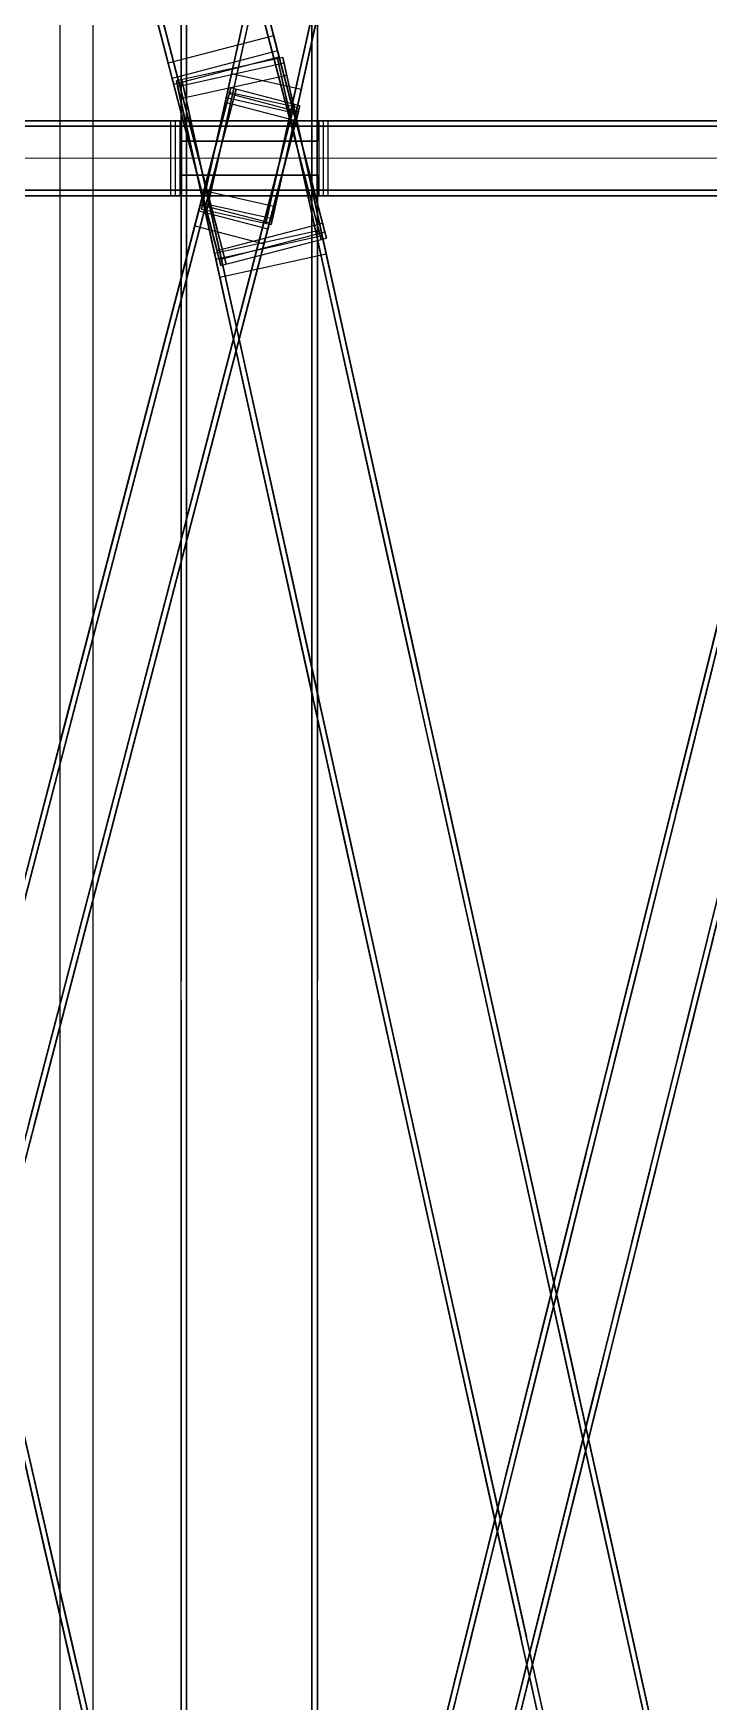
# Model space of a CAD drawing. Header units: millimetres. Extents: x -52000 to 48850, y -48850 to 51750.
# Drawn here: x 14041 to 16025, y -4537 to 367 of the extents above; entities that cross this region are included whole.
import ezdxf

# ---------------------------------------------------------------- set-up
doc = ezdxf.new("R2010")
doc.units = ezdxf.units.MM
for name, color, linetype, lineweight in [('D-BMK-AXIS', 7, 'Continuous', 13), ('D-STR-DECK', 7, 'Continuous', 25), ('D-STR-STRC', 7, 'Continuous', 25)]:
    doc.layers.add(name, color=color, linetype=linetype, lineweight=lineweight)

msp = doc.modelspace()

# ---------------------------------------------------------------- linework, layer by layer
at = {"layer": 'D-BMK-AXIS'}
msp.add_line((-52000, 0), (43500, 0), dxfattribs=at)
at = {"layer": 'D-STR-DECK'}
msp.add_lwpolyline([(14120, -11617.8), (14120, 11617.8), (14216, 11617.8), (14216, -11617.8)], close=True, dxfattribs=at)
at = {"layer": 'D-STR-STRC'}
for points in [[(14475.3, -14675.3), (14475.3, 14675.3)], [(14875.3, -14675.3), (14875.3, 14675.3)], [(16435.5, 8444.6), (14610.9, 194.6)], [(16431.9, 8428.2), (14607.2, 178.2)], [(16640.5, 8399.2), (14815.9, 149.2)], [(16636.9, 8382.9), (14812.3, 132.9)], [(16359.5, 8100.8), (14534.8, -149.2)], [(16363.1, 8117.1), (14538.4, -132.9)], [(16564.5, 8055.4), (14739.8, -194.6)], [(16568.1, 8071.8), (14743.5, -178.2)], [(14758.5, 315.5), (13067.1, 6807.5)], [(14763, 298.3), (13071.5, 6790.3)], [(14448.8, 234.8), (12757.4, 6726.8)], [(14453.3, 217.6), (12761.9, 6709.6)], [(14897.4, -217.6), (13206, 6274.3)], [(14901.9, -234.8), (13210.5, 6257.1)], [(14587.7, -298.3), (12896.3, 6193.6)], [(14592.2, -315.5), (12900.8, 6176.4)], [(14758.5, 315.5), (14746.9, 359.9)], [(14769.1, -7031.9), (13077.6, 305.8)], [(16598.3, -7953.5), (14773.6, 296.5)], [(14785.4, 243.3), (14773.6, 296.5)], [(14772.9, -7048.8), (13081.5, 288.9)], [(14448.8, 234.8), (14437.3, 279.2)], [(14622.6, 247.8), (14610.9, 194.6)], [(16601.9, -7969.8), (14777.3, 280.2)], [(14620.8, 207.1), (12929.4, -6284.9)], [(16285.8, -8022.6), (14461.2, 227.4)], [(14473, 174.2), (14461.2, 227.4)], [(16289.5, -8038.9), (14464.8, 211.1)], [(14620.8, 207.1), (14609.2, 162.7)], [(16441.9, 201.5), (14617.3, -7136.2)], [(14827.7, 202.5), (14815.9, 149.2)], [(14616.3, 189.9), (12924.9, -6302.1)], [(14824, 154.1), (13132.6, -6337.8)], [(16437.7, 184.7), (14613.1, -7152.9)], [(14824, 154.1), (14812.4, 109.7)], [(16645.7, 150.8), (14821.1, -7186.8)], [(14457.2, 110), (12765.8, 110)], [(14477, 110), (12785.6, 110)], [(14819.5, 136.9), (13128.1, -6355)], [(14873.7, 110), (13182.3, 110)], [(14893.5, 110), (13202.1, 110)], [(14457.2, 110), (14444.3, 110)], [(16282.1, 110), (14457.5, 110)], [(14471.4, 110), (14457.5, 110)], [(16301.9, 110), (14477.3, 110)], [(16641.5, 134), (14816.9, -7203.6)], [(16698.1, 110), (14873.4, 110)], [(14893.5, 110), (14880.6, 110)], [(16717.9, 110), (14893.2, 110)], [(14907.1, 110), (14893.2, 110)], [(14475.3, -50), (14475.3, 50)], [(14875.3, -50), (14875.3, 50)], [(14546.6, -96), (14534.8, -149.2)], [(14457.2, -110), (12765.8, -110)], [(14477, -110), (12785.6, -110)], [(14531.2, -136.9), (12839.7, -6628.9)], [(14873.7, -110), (13182.3, -110)], [(14893.5, -110), (13202.1, -110)], [(14457.2, -110), (14444.3, -110)], [(16282.1, -110), (14457.5, -110)], [(14471.4, -110), (14457.5, -110)], [(16301.9, -110), (14477.3, -110)], [(16358.5, -134), (14533.8, -7471.7)], [(14751.6, -141.4), (14739.8, -194.6)], [(16698.1, -110), (14873.4, -110)], [(14893.5, -110), (14880.6, -110)], [(16717.9, -110), (14893.2, -110)], [(14907.1, -110), (14893.2, -110)], [(14526.7, -154.1), (12835.3, -6646.1)], [(14734.4, -189.9), (13043, -6681.8)], [(14526.7, -154.1), (14515.1, -198.5)], [(16354.3, -150.8), (14529.6, -7488.5)], [(16562.3, -184.7), (14737.6, -7522.4)], [(14901.9, -234.8), (14890.3, -190.5)], [(14729.9, -207.1), (13038.5, -6699)], [(14889.6, -7554.7), (13198.1, -217)], [(14893.5, -7571.6), (13202, -233.9)], [(14729.9, -207.1), (14718.3, -251.4)], [(16558.1, -201.5), (14733.4, -7539.2)], [(16710.5, -8461.1), (14885.9, -211.1)], [(16714.2, -8477.4), (14889.5, -227.4)], [(14901.3, -280.6), (14889.5, -227.4)], [(16398.1, -8530.2), (14573.4, -280.2)], [(14592.2, -315.5), (14580.7, -271.1)], [(16401.7, -8546.5), (14577.1, -296.5)], [(14588.8, -349.7), (14577.1, -296.5)]]:
    msp.add_lwpolyline(points, dxfattribs=at)
for points in [[(14491.3, -14675.3), (14491.3, -14675.3), (14491.3, 14675.3), (14491.3, 14675.3)], [(14859.3, -14675.3), (14859.3, -14675.3), (14859.3, 14675.3), (14859.3, 14675.3)], [(16435.5, 8444.6), (16359.5, 8100.8), (14534.8, -149.2), (14610.9, 194.6)], [(16451.1, 8441.1), (16375.1, 8097.3), (14550.4, -152.7), (14626.5, 191.1)], [(16624.9, 8402.7), (16548.9, 8058.9), (14724.2, -191.1), (14800.3, 152.7)], [(16640.5, 8399.2), (16564.5, 8055.4), (14739.8, -194.6), (14815.9, 149.2)], [(14886.4, -238.9), (14743, 311.5), (13051.6, 6803.4), (13195, 6253.1)], [(14901.9, -234.8), (14758.5, 315.5), (13067.1, 6807.5), (13210.5, 6257.1)], [(14592.2, -315.5), (14448.8, 234.8), (12757.4, 6726.8), (12900.8, 6176.4)], [(14607.7, -311.5), (14464.3, 238.9), (12772.9, 6730.8), (12916.3, 6180.5)], [(14475.3, 50), (14475.3, 50), (14475.3, 2418.4), (14475.3, 2418.4)], [(14491.3, 50), (14491.3, 50), (14491.3, 2418.4), (14491.3, 2418.4)], [(14859.3, 50), (14859.3, 50), (14859.3, 2418.4), (14859.3, 2418.4)], [(14875.3, 50), (14875.3, 50), (14875.3, 2418.4), (14875.3, 2418.4)], [(14429, 310.8), (14313.7, 753.6), (14184.3, 1250.3)], [(14433.9, 292), (14304.5, 788.7), (14189.1, 1231.5)], [(14444.5, 314.8), (14329.1, 757.7), (14199.7, 1254.3)], [(14449.4, 296.1), (14320, 792.7), (14204.6, 1235.6)], [(14744.3, 797.9), (14690.9, 556.4), (14559.1, -39.3)], [(14747.1, 810.8), (14615.4, 215.1), (14562, -26.4)], [(14759.9, 794.4), (14706.5, 552.9), (14574.7, -42.8)], [(14762.8, 807.3), (14631, 211.6), (14577.6, -29.9)], [(14855.8, -121.4), (14740.4, 321.5), (14619.4, 785.9)], [(14871.3, -117.4), (14755.9, 325.5), (14634.9, 789.9)], [(14860.7, -140.1), (14739.7, 324.3), (14624.3, 767.2)], [(14876.1, -136.1), (14755.1, 328.3), (14639.8, 771.2)], [(14933.7, 756), (14880.3, 514.5), (14748.5, -81.2)], [(14936.6, 768.9), (14804.8, 173.2), (14751.4, -68.3)], [(14949.3, 752.5), (14895.9, 511), (14764.2, -84.7)], [(14952.2, 765.4), (14820.4, 169.7), (14767, -71.8)], [(14561.6, -198), (14446.2, 244.8), (14325.2, 709.3)], [(14566.5, -216.8), (14445.5, 247.7), (14330.1, 690.5)], [(14577.1, -194), (14461.7, 248.9), (14340.7, 713.3)], [(14582, -212.7), (14461, 251.7), (14345.6, 694.6)], [(14580.7, -271.1), (14890.3, -190.5), (14746.9, 359.9), (14437.3, 279.2)], [(14877.9, -7575.2), (14753.5, -7035.5), (13062, 302.2), (13186.4, -237.5)], [(14893.5, -7571.6), (14769.1, -7031.9), (13077.6, 305.8), (13202, -233.9)], [(14453.3, 217.6), (14763, 298.3), (14758.5, 315.5), (14448.8, 234.8)], [(14592.2, -315.5), (14901.9, -234.8), (14758.5, 315.5), (14448.8, 234.8)], [(14464.8, 211.1), (14777.3, 280.2), (14773.6, 296.5), (14461.2, 227.4)], [(14577.1, -296.5), (14889.5, -227.4), (14773.6, 296.5), (14461.2, 227.4)], [(16714.2, -8477.4), (16598.3, -7953.5), (14773.6, 296.5), (14889.5, -227.4)], [(14827.7, 202.5), (14622.6, 247.8), (14546.6, -96), (14751.6, -141.4)], [(16698.5, -8480.9), (16582.7, -7956.9), (14758, 293.1), (14873.9, -230.9)], [(14620.8, 207.1), (14526.7, -154.1), (12835.3, -6646.1), (12929.4, -6284.9)], [(14636.3, 203), (14542.2, -158.1), (12850.7, -6650.1), (12944.9, -6288.9)], [(16401.7, -8546.5), (16285.8, -8022.6), (14461.2, 227.4), (14577.1, -296.5)], [(14588.8, -349.7), (14901.3, -280.6), (14785.4, 243.3), (14473, 174.2)], [(16417.3, -8543.1), (16301.5, -8019.1), (14476.8, 230.9), (14592.7, -293.1)], [(14824, 154.1), (14620.8, 207.1), (14526.7, -154.1), (14729.9, -207.1)], [(16441.9, 201.5), (16354.3, -150.8), (14529.6, -7488.5), (14617.3, -7136.2)], [(16457.4, 197.6), (16369.8, -154.7), (14545.2, -7492.4), (14632.8, -7140)], [(14824, 154.1), (14620.8, 207.1), (14616.3, 189.9), (14819.5, 136.9)], [(14808.5, 158.1), (14714.4, -203), (13023, -6695), (13117.1, -6333.8)], [(14824, 154.1), (14729.9, -207.1), (13038.5, -6699), (13132.6, -6337.8)], [(14812.4, 109.7), (14609.2, 162.7), (14515.1, -198.5), (14718.3, -251.4)], [(14815.9, 149.2), (14610.9, 194.6), (14534.8, -149.2), (14739.8, -194.6)], [(14815.9, 149.2), (14610.9, 194.6), (14607.2, 178.2), (14812.3, 132.9)], [(16630.2, 154.7), (16542.6, -197.6), (14717.9, -7535.3), (14805.5, -7183)], [(16645.7, 150.8), (16558.1, -201.5), (14733.4, -7539.2), (14821.1, -7186.8)], [(15007.3, -834.2), (14914.1, -412.5), (14782.3, 183.2)], [(15010.2, -847.1), (14878.4, -251.3), (14785.2, 170.3)], [(15022.9, -830.7), (14929.7, -409.1), (14797.9, 186.6)], [(15025.8, -843.6), (14894, -247.9), (14800.8, 173.7)], [(14893.5, 110), (14457.2, 110), (12765.8, 110), (13202.1, 110)], [(14100.9, 110), (13788.5, 110), (13660.5, 110)], [(14139.7, 110), (14011.7, 110), (13699.3, 110)], [(14241.9, 110), (13929.5, 110), (13801.4, 110)], [(14280.7, 110), (14152.6, 110), (13840.3, 110)], [(14382.8, 110), (14070.4, 110), (13942.4, 110)], [(14421.6, 110), (14293.6, 110), (13981.2, 110)], [(14523.8, 110), (14211.4, 110), (14083.4, 110)], [(14562.6, 110), (14434.5, 110), (14122.2, 110)], [(14664.7, 110), (14352.4, 110), (14224.3, 110)], [(14703.5, 110), (14575.5, 110), (14263.1, 110)], [(14796.3, 110), (14484, 110), (14365.3, 110)], [(14835.1, 110), (14716.4, 110), (14404.1, 110)], [(14595.1, 108.3), (14474.1, -356.1), (14408, -609.8)], [(14610.5, 104.3), (14489.5, -360.2), (14423.4, -613.8)], [(14880.6, -110), (14880.6, 110), (14444.3, 110), (14444.3, -110)], [(14477, -110), (14477, 110), (14457.2, 110), (14457.2, -110)], [(14893.5, -110), (14893.5, 110), (14457.2, 110), (14457.2, -110)], [(14477.3, -110), (14477.3, 110), (14457.5, 110), (14457.5, -110)], [(16717.9, 110), (16282.1, 110), (14457.5, 110), (14893.2, 110)], [(14893.2, -110), (14893.2, 110), (14457.5, 110), (14457.5, -110)], [(14907.1, -110), (14907.1, 110), (14471.4, 110), (14471.4, -110)], [(14710.5, -899.8), (14617.2, -478.2), (14485.5, 117.5)], [(14713.3, -912.7), (14581.6, -317), (14488.3, 104.6)], [(14726.1, -896.4), (14632.9, -474.7), (14501.1, 121)], [(14729, -909.2), (14597.2, -313.5), (14504, 108.1)], [(14957.3, 110), (14645.3, 110), (14517.3, 110)], [(14995.6, 110), (14867.5, 110), (14555.6, 110)], [(15109.3, 110), (14797.4, 110), (14659.2, 110)], [(15147.6, 110), (15009.5, 110), (14697.5, 110)], [(15261.4, 110), (14949.4, 110), (14811.3, 110)], [(15299.7, 110), (15161.5, 110), (14849.6, 110)], [(14893.2, -110), (14893.2, 110), (14873.4, 110), (14873.4, -110)], [(14893.5, -110), (14893.5, 110), (14873.7, 110), (14873.7, -110)], [(15413.4, 110), (15101.5, 110), (14963.3, 110)], [(15451.7, 110), (15313.6, 110), (15001.6, 110)], [(15565.5, 110), (15253.5, 110), (15115.4, 110)], [(15603.8, 110), (15465.6, 110), (15153.7, 110)], [(15717.5, 110), (15405.6, 110), (15267.4, 110)], [(15755.8, 110), (15617.7, 110), (15305.8, 110)], [(15869.6, 110), (15557.7, 110), (15419.5, 110)], [(15907.9, 110), (15769.7, 110), (15457.8, 110)], [(16021.7, 110), (15709.7, 110), (15571.6, 110)], [(16060, 110), (15921.8, 110), (15609.9, 110)], [(16173.7, 110), (15861.8, 110), (15723.6, 110)], [(16212, 110), (16073.9, 110), (15761.9, 110)], [(16325.8, 110), (16013.8, 110), (15875.7, 110)], [(16364.1, 110), (16225.9, 110), (15914, 110)], [(14893.5, 94), (14457.2, 94), (12765.8, 94), (13202.1, 94)], [(14100.9, 94), (13788.5, 94), (13660.5, 94)], [(14139.7, 94), (14011.7, 94), (13699.3, 94)], [(14241.9, 94), (13929.5, 94), (13801.4, 94)], [(14280.7, 94), (14152.6, 94), (13840.3, 94)], [(14382.8, 94), (14070.4, 94), (13942.4, 94)], [(14421.6, 94), (14293.6, 94), (13981.2, 94)], [(14523.8, 94), (14211.4, 94), (14083.4, 94)], [(14562.6, 94), (14434.5, 94), (14122.2, 94)], [(14664.7, 94), (14352.4, 94), (14224.3, 94)], [(14703.5, 94), (14575.5, 94), (14263.1, 94)], [(14796.3, 94), (14484, 94), (14365.3, 94)], [(14590.2, 89.6), (14524.1, -164.1), (14403.1, -628.5)], [(14835.1, 94), (14716.4, 94), (14404.1, 94)], [(14605.7, 85.6), (14539.6, -168.1), (14418.6, -632.6)], [(16717.9, 94), (16282.1, 94), (14457.5, 94), (14893.2, 94)], [(14475.3, 50), (14875.3, 50), (14875.3, 50), (14475.3, 50)], [(14957.3, 94), (14645.3, 94), (14517.3, 94)], [(14995.6, 94), (14867.5, 94), (14555.6, 94)], [(14782.8, 59.4), (14661.8, -405), (14595.7, -658.7)], [(14798.3, 55.4), (14677.3, -409.1), (14611.2, -662.8)], [(15109.3, 94), (14797.4, 94), (14659.2, 94)], [(15147.6, 94), (15009.5, 94), (14697.5, 94)], [(15261.4, 94), (14949.4, 94), (14811.3, 94)], [(15299.7, 94), (15161.5, 94), (14849.6, 94)], [(15413.4, 94), (15101.5, 94), (14963.3, 94)], [(15451.7, 94), (15313.6, 94), (15001.6, 94)], [(15565.5, 94), (15253.5, 94), (15115.4, 94)], [(15603.8, 94), (15465.6, 94), (15153.7, 94)], [(15717.5, 94), (15405.6, 94), (15267.4, 94)], [(15755.8, 94), (15617.7, 94), (15305.8, 94)], [(15869.6, 94), (15557.7, 94), (15419.5, 94)], [(15907.9, 94), (15769.7, 94), (15457.8, 94)], [(16021.7, 94), (15709.7, 94), (15571.6, 94)], [(16060, 94), (15921.8, 94), (15609.9, 94)], [(16173.7, 94), (15861.8, 94), (15723.6, 94)], [(16212, 94), (16073.9, 94), (15761.9, 94)], [(16325.8, 94), (16013.8, 94), (15875.7, 94)], [(16364.1, 94), (16225.9, 94), (15914, 94)], [(14777.9, 40.7), (14711.8, -213), (14590.8, -677.5)], [(14793.4, 36.6), (14727.3, -217), (14606.3, -681.5)], [(14893.5, -94), (14457.2, -94), (12765.8, -94), (13202.1, -94)], [(14100.9, -94), (13788.5, -94), (13660.5, -94)], [(14139.7, -94), (14011.7, -94), (13699.3, -94)], [(14241.9, -94), (13929.5, -94), (13801.4, -94)], [(14280.7, -94), (14152.6, -94), (13840.3, -94)], [(14382.8, -94), (14070.4, -94), (13942.4, -94)], [(14421.6, -94), (14293.6, -94), (13981.2, -94)], [(14523.8, -94), (14211.4, -94), (14083.4, -94)], [(14562.6, -94), (14434.5, -94), (14122.2, -94)], [(14664.7, -94), (14352.4, -94), (14224.3, -94)], [(14703.5, -94), (14575.5, -94), (14263.1, -94)], [(14796.3, -94), (14484, -94), (14365.3, -94)], [(14835.1, -94), (14716.4, -94), (14404.1, -94)], [(16717.9, -94), (16282.1, -94), (14457.5, -94), (14893.2, -94)], [(14475.3, -2418.4), (14475.3, -2418.4), (14475.3, -50), (14475.3, -50)], [(14475.3, -50), (14875.3, -50), (14875.3, -50), (14475.3, -50)], [(14491.3, -2418.4), (14491.3, -2418.4), (14491.3, -50), (14491.3, -50)], [(14957.3, -94), (14645.3, -94), (14517.3, -94)], [(14995.6, -94), (14867.5, -94), (14555.6, -94)], [(15109.3, -94), (14797.4, -94), (14659.2, -94)], [(15147.6, -94), (15009.5, -94), (14697.5, -94)], [(15261.4, -94), (14949.4, -94), (14811.3, -94)], [(15299.7, -94), (15161.5, -94), (14849.6, -94)], [(14859.3, -2418.4), (14859.3, -2418.4), (14859.3, -50), (14859.3, -50)], [(14875.3, -2418.4), (14875.3, -2418.4), (14875.3, -50), (14875.3, -50)], [(15413.4, -94), (15101.5, -94), (14963.3, -94)], [(15451.7, -94), (15313.6, -94), (15001.6, -94)], [(15565.5, -94), (15253.5, -94), (15115.4, -94)], [(15603.8, -94), (15465.6, -94), (15153.7, -94)], [(15717.5, -94), (15405.6, -94), (15267.4, -94)], [(15755.8, -94), (15617.7, -94), (15305.8, -94)], [(15869.6, -94), (15557.7, -94), (15419.5, -94)], [(15907.9, -94), (15769.7, -94), (15457.8, -94)], [(16021.7, -94), (15709.7, -94), (15571.6, -94)], [(16060, -94), (15921.8, -94), (15609.9, -94)], [(16173.7, -94), (15861.8, -94), (15723.6, -94)], [(16212, -94), (16073.9, -94), (15761.9, -94)], [(16325.8, -94), (16013.8, -94), (15875.7, -94)], [(16364.1, -94), (16225.9, -94), (15914, -94)], [(14893.5, -110), (14457.2, -110), (12765.8, -110), (13202.1, -110)], [(14100.9, -110), (13788.5, -110), (13660.5, -110)], [(14139.7, -110), (14011.7, -110), (13699.3, -110)], [(14241.9, -110), (13929.5, -110), (13801.4, -110)], [(14280.7, -110), (14152.6, -110), (13840.3, -110)], [(14382.8, -110), (14070.4, -110), (13942.4, -110)], [(14421.6, -110), (14293.6, -110), (13981.2, -110)], [(14523.8, -110), (14211.4, -110), (14083.4, -110)], [(14562.6, -110), (14434.5, -110), (14122.2, -110)], [(14664.7, -110), (14352.4, -110), (14224.3, -110)], [(14703.5, -110), (14575.5, -110), (14263.1, -110)], [(14796.3, -110), (14484, -110), (14365.3, -110)], [(14835.1, -110), (14716.4, -110), (14404.1, -110)], [(16717.9, -110), (16282.1, -110), (14457.5, -110), (14893.2, -110)], [(14957.3, -110), (14645.3, -110), (14517.3, -110)], [(14734.4, -189.9), (14531.2, -136.9), (14526.7, -154.1), (14729.9, -207.1)], [(14743.5, -178.2), (14538.4, -132.9), (14534.8, -149.2), (14739.8, -194.6)], [(14995.6, -110), (14867.5, -110), (14555.6, -110)], [(15109.3, -110), (14797.4, -110), (14659.2, -110)], [(15147.6, -110), (15009.5, -110), (14697.5, -110)], [(15261.4, -110), (14949.4, -110), (14811.3, -110)], [(15299.7, -110), (15161.5, -110), (14849.6, -110)], [(15413.4, -110), (15101.5, -110), (14963.3, -110)], [(15451.7, -110), (15313.6, -110), (15001.6, -110)], [(15565.5, -110), (15253.5, -110), (15115.4, -110)], [(15603.8, -110), (15465.6, -110), (15153.7, -110)], [(15717.5, -110), (15405.6, -110), (15267.4, -110)], [(15755.8, -110), (15617.7, -110), (15305.8, -110)], [(15869.6, -110), (15557.7, -110), (15419.5, -110)], [(15907.9, -110), (15769.7, -110), (15457.8, -110)], [(16021.7, -110), (15709.7, -110), (15571.6, -110)], [(16060, -110), (15921.8, -110), (15609.9, -110)], [(16173.7, -110), (15861.8, -110), (15723.6, -110)], [(16212, -110), (16073.9, -110), (15761.9, -110)], [(16325.8, -110), (16013.8, -110), (15875.7, -110)], [(16364.1, -110), (16225.9, -110), (15914, -110)], [(14577.1, -296.5), (14889.5, -227.4), (14885.9, -211.1), (14573.4, -280.2)], [(14592.2, -315.5), (14901.9, -234.8), (14897.4, -217.6), (14587.7, -298.3)], [(14457.6, -419.2), (14391.5, -672.9), (14262.1, -1169.5)], [(14462.5, -400.5), (14333.1, -897.1), (14267, -1150.8)], [(14473.1, -423.3), (14407, -677), (14277.6, -1173.6)], [(14478, -404.5), (14348.6, -901.2), (14282.5, -1154.8)], [(14645.3, -468.1), (14579.3, -721.8), (14449.9, -1218.4)], [(14650.2, -449.4), (14520.8, -946), (14454.7, -1199.7)], [(14660.8, -472.2), (14594.7, -725.9), (14465.3, -1222.5)], [(14665.7, -453.5), (14536.3, -950.1), (14470.2, -1203.8)], [(15159.4, -1521.7), (15066.1, -1100), (14925.8, -465.8)], [(15162.2, -1534.6), (15021.9, -900.3), (14928.7, -478.6)], [(15175, -1518.2), (15081.7, -1096.6), (14941.5, -462.3)], [(15177.8, -1531.1), (15037.6, -896.8), (14944.3, -475.2)], [(14862.5, -1587.3), (14769.3, -1165.7), (14629, -531.4)], [(14878.2, -1583.9), (14784.9, -1162.2), (14644.6, -527.9)], [(14865.4, -1600.2), (14725.1, -965.9), (14631.9, -544.3)], [(14881, -1596.7), (14740.7, -962.5), (14647.5, -540.8)], [(14316.7, -960.2), (14250.6, -1213.9), (14121.2, -1710.5)], [(14321.5, -941.5), (14192.2, -1438.1), (14126.1, -1691.8)], [(14332.1, -964.3), (14266.1, -1217.9), (14136.7, -1714.6)], [(14337, -945.5), (14207.6, -1442.2), (14141.5, -1695.8)], [(14504.4, -1009.1), (14438.3, -1262.8), (14308.9, -1759.4)], [(14509.3, -990.4), (14379.9, -1487), (14313.8, -1740.7)], [(14519.9, -1013.2), (14453.8, -1266.9), (14324.4, -1763.5)], [(14524.8, -994.5), (14395.4, -1491.1), (14329.3, -1744.8)], [(16116.7, -1106.2), (16055.2, -1353.6), (15915.3, -1916.3)], [(16120.7, -1090.4), (15980.7, -1653.1), (15919.2, -1900.5)], [(16132.3, -1110), (16070.7, -1357.5), (15930.8, -1920.2)], [(16136.2, -1094.2), (15996.3, -1656.9), (15934.7, -1904.4)], [(15311.4, -2209.2), (15218.2, -1787.5), (15077.9, -1153.3)], [(15314.3, -2222.1), (15174, -1587.8), (15080.7, -1166.1)], [(15327.1, -2205.7), (15233.8, -1784.1), (15093.5, -1149.8)], [(15329.9, -2218.6), (15189.6, -1584.3), (15096.4, -1162.7)], [(15014.6, -2274.8), (14921.4, -1853.2), (14781.1, -1218.9)], [(15030.2, -2271.4), (14937, -1849.7), (14796.7, -1215.4)], [(15017.5, -2287.7), (14877.2, -1653.4), (14783.9, -1231.8)], [(15033.1, -2284.2), (14892.8, -1650), (14799.5, -1228.3)], [(14175.7, -1501.2), (14109.6, -1754.9), (13980.2, -2251.5)], [(14180.6, -1482.5), (14051.2, -1979.1), (13985.1, -2232.8)], [(14191.2, -1505.3), (14125.1, -1758.9), (13995.7, -2255.6)], [(14196.1, -1486.5), (14066.7, -1983.2), (14000.6, -2236.8)], [(14363.4, -1550.1), (14297.3, -1803.8), (14168, -2300.4)], [(14368.3, -1531.4), (14238.9, -2028), (14172.8, -2281.7)], [(14378.9, -1554.2), (14312.8, -1807.9), (14183.4, -2304.5)], [(14383.8, -1535.4), (14254.4, -2032.1), (14188.3, -2285.7)], [(15968.6, -1701.8), (15828.7, -2264.5), (15767.1, -2512)], [(15984.1, -1705.7), (15844.2, -2268.4), (15782.7, -2515.9)], [(15964.7, -1717.6), (15903.1, -1965.1), (15763.2, -2527.8)], [(15980.2, -1721.5), (15918.7, -1969), (15778.7, -2531.6)], [(16152.9, -1764.5), (16091.4, -2011.9), (15951.5, -2574.6)], [(16156.9, -1748.7), (16017, -2311.3), (15955.4, -2558.8)], [(16172.4, -1752.5), (16032.5, -2315.2), (15970.9, -2562.7)], [(16168.5, -1768.3), (16106.9, -2015.8), (15967, -2578.5)], [(15463.5, -2896.7), (15370.2, -2475), (15229.9, -1840.8)], [(15466.3, -2909.6), (15326, -2275.3), (15232.8, -1853.6)], [(15479.1, -2893.2), (15385.9, -2471.6), (15245.6, -1837.3)], [(15482, -2906.1), (15341.7, -2271.8), (15248.4, -1850.2)], [(15166.7, -2962.3), (15073.4, -2540.7), (14933.1, -1906.4)], [(15182.3, -2958.9), (15089, -2537.2), (14948.7, -1902.9)], [(15169.5, -2975.2), (15029.2, -2340.9), (14936, -1919.3)], [(15185.1, -2971.7), (15044.8, -2337.5), (14951.6, -1915.8)], [(14050.2, -2046.3), (13984.1, -2299.9), (13854.8, -2796.6)], [(14055.1, -2027.5), (13925.7, -2524.2), (13859.6, -2777.8)], [(14222.5, -2091.1), (14156.4, -2344.8), (14027, -2841.4)], [(14227.4, -2072.4), (14098, -2569), (14031.9, -2822.7)], [(14238, -2095.2), (14171.9, -2348.9), (14042.5, -2845.5)], [(14242.9, -2076.4), (14113.5, -2573.1), (14047.4, -2826.7)], [(15812.6, -2329.1), (15751.1, -2576.6), (15611.2, -3139.3)], [(15816.6, -2313.3), (15676.6, -2876), (15615.1, -3123.5)], [(15828.2, -2333), (15766.6, -2580.4), (15626.7, -3143.1)], [(15832.1, -2317.2), (15692.2, -2879.9), (15630.6, -3127.3)], [(16000.9, -2375.9), (15939.4, -2623.4), (15799.4, -3186.1)], [(16004.8, -2360.1), (15864.9, -2922.8), (15803.4, -3170.3)], [(16016.4, -2379.8), (15954.9, -2627.3), (15815, -3189.9)], [(16020.3, -2364), (15880.4, -2926.7), (15818.9, -3174.1)], [(14475.3, -4864.3), (14475.3, -4864.3), (14475.3, -2473.4), (14475.3, -2473.4)], [(14491.3, -4864.3), (14491.3, -4864.3), (14491.3, -2473.4), (14491.3, -2473.4)], [(14859.3, -4864.3), (14859.3, -4864.3), (14859.3, -2473.4), (14859.3, -2473.4)], [(14875.3, -4864.3), (14875.3, -4864.3), (14875.3, -2473.4), (14875.3, -2473.4)], [(15615.5, -3584.2), (15522.3, -3162.5), (15382, -2528.3)], [(15618.4, -3597.1), (15478.1, -2962.8), (15384.9, -2541.1)], [(15631.2, -3580.7), (15537.9, -3159.1), (15397.6, -2524.8)], [(15634, -3593.6), (15493.7, -2959.3), (15400.5, -2537.7)], [(15318.7, -3649.8), (15225.5, -3228.2), (15085.2, -2593.9)], [(15334.3, -3646.4), (15241.1, -3224.7), (15100.8, -2590.4)], [(14081.5, -2632.1), (14015.4, -2885.8), (13886.1, -3382.4)], [(14086.4, -2613.4), (13957, -3110), (13890.9, -3363.7)], [(14097, -2636.2), (14030.9, -2889.9), (13901.5, -3386.5)], [(14101.9, -2617.4), (13972.5, -3114.1), (13906.4, -3367.7)], [(15321.6, -3662.7), (15181.3, -3028.4), (15088, -2606.8)], [(15337.2, -3659.2), (15196.9, -3025), (15103.6, -2603.3)], [(15660.6, -2940.6), (15599, -3188.1), (15459.1, -3750.7)], [(15664.5, -2924.8), (15524.6, -3487.5), (15463, -3734.9)], [(15680, -2928.7), (15540.1, -3491.3), (15478.6, -3738.8)], [(15676.1, -2944.4), (15614.6, -3191.9), (15474.6, -3754.6)], [(15848.8, -2987.4), (15787.3, -3234.9), (15647.4, -3797.5)], [(15852.8, -2971.6), (15712.8, -3534.3), (15651.3, -3781.8)], [(15864.4, -2991.3), (15802.8, -3238.7), (15662.9, -3801.4)], [(15868.3, -2975.5), (15728.4, -3538.1), (15666.8, -3785.6)], [(15767.6, -4271.7), (15674.3, -3850), (15534.1, -3215.8)], [(15770.4, -4284.6), (15630.2, -3650.3), (15536.9, -3228.6)], [(15783.2, -4268.2), (15690, -3846.6), (15549.7, -3212.3)], [(15786.1, -4281.1), (15645.8, -3646.8), (15552.5, -3225.2)], [(15470.8, -4337.3), (15377.5, -3915.7), (15237.2, -3281.4)], [(15486.4, -4333.9), (15393.1, -3912.2), (15252.9, -3277.9)], [(15473.6, -4350.2), (15333.3, -3715.9), (15240.1, -3294.3)], [(15489.2, -4346.7), (15349, -3712.5), (15255.7, -3290.8)], [(14169.1, -4429.1), (14069, -3994.8), (13939.3, -3432.2)], [(14153.5, -4432.7), (14053.4, -3998.4), (13923.7, -3435.8)], [(14157.2, -4448.7), (14027.5, -3886), (13927.4, -3451.8)], [(14172.8, -4445.1), (14043.1, -3882.4), (13943, -3448.2)], [(15508.5, -3552.1), (15447, -3799.5), (15307.1, -4362.2)], [(15512.4, -3536.3), (15372.5, -4098.9), (15311, -4346.4)], [(15524, -3555.9), (15462.5, -3803.4), (15322.6, -4366.1)], [(15528, -3540.1), (15388, -4102.8), (15326.5, -4350.3)], [(15696.8, -3598.9), (15635.2, -3846.3), (15495.3, -4409)], [(15700.7, -3583.1), (15560.8, -4145.8), (15499.3, -4393.2)], [(15712.3, -3602.7), (15650.8, -3850.2), (15510.9, -4412.9)], [(15716.2, -3586.9), (15576.3, -4149.6), (15514.8, -4397.1)], [(15919.6, -4959.2), (15826.4, -4537.5), (15686.1, -3903.3)], [(15922.5, -4972.1), (15782.2, -4337.8), (15689, -3916.1)], [(15935.3, -4955.7), (15842, -4534.1), (15701.7, -3899.8)], [(15938.1, -4968.6), (15797.8, -4334.3), (15704.6, -3912.7)], [(15622.8, -5024.8), (15529.6, -4603.2), (15389.3, -3968.9)], [(15638.4, -5021.4), (15545.2, -4599.7), (15404.9, -3965.4)], [(15625.7, -5037.7), (15485.4, -4403.4), (15392.1, -3981.8)], [(15641.3, -5034.2), (15501, -4400), (15407.8, -3978.3)], [(14294.4, -5044.2), (14194.3, -4609.9), (14064.6, -4047.3)], [(14298.1, -5060.1), (14168.4, -4497.5), (14068.3, -4063.2)], [(14310, -5040.6), (14209.9, -4606.3), (14080.2, -4043.7)], [(14313.7, -5056.5), (14184, -4493.9), (14083.9, -4059.6)], [(15356.5, -4163.5), (15294.9, -4411), (15155, -4973.7)], [(15360.4, -4147.7), (15220.5, -4710.4), (15158.9, -4957.9)], [(15372, -4167.4), (15310.5, -4414.9), (15170.5, -4977.5)], [(15375.9, -4151.6), (15236, -4714.3), (15174.5, -4961.7)], [(15544.7, -4210.3), (15483.2, -4457.8), (15343.3, -5020.5)], [(15548.7, -4194.6), (15408.7, -4757.2), (15347.2, -5004.7)], [(15560.3, -4214.2), (15498.7, -4461.7), (15358.8, -5024.4)], [(15564.2, -4198.4), (15424.3, -4761.1), (15362.7, -5008.6)]]:
    msp.add_lwpolyline(points, close=True, dxfattribs=at)

doc.saveas('drawing.dxf')
